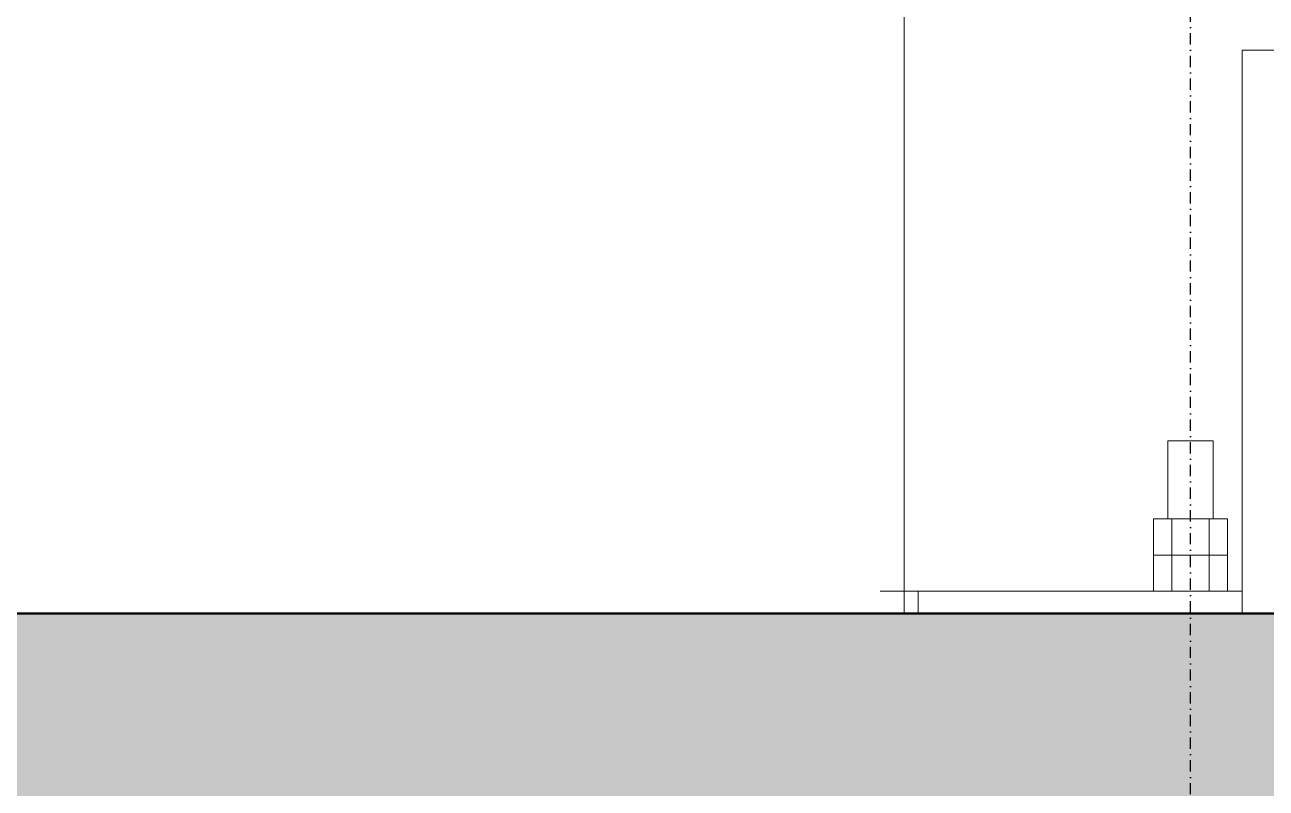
# Model space of a CAD drawing. Header units: millimetres. Extents: x 180139 to 245212, y -4005 to 9345.
# Drawn here: x 187367 to 188028, y -843 to -436 of the extents above; entities that cross this region are included whole.
import ezdxf

# ---------------------------------------------------------------- set-up
doc = ezdxf.new("R2010")
doc.units = ezdxf.units.MM
for name, pattern in [('1_Čerchovaná 6_0mm', [12, 6, -3, 0, -3]), ('IMPORT-DASHDOT', [11.176, 8.128, -1.524, 0, -1.524]), ('IMPORT-DASHED _2_', [9.652, 8.128, -1.524]), ('IMPORT-DĚLICÍ2 _2_', [15.875, 6.35, -3.175, 0, -3.175, 0, -3.175]), ('IMPORT-KANVBRDO', [20, 7, -6.5, 0, -6.5]), ('IMPORT-PHANTOM2', [14.732, 8.128, -1.524, 1.016, -1.524, 1.016, -1.524])]:
    doc.linetypes.add(name, pattern=pattern)
for name, color, linetype, lineweight, true_color in [('---1 - PBS PNP-1', 1, 'Continuous', 35, 0xff0000), ('00_pl_deštová voda oblast', 6, 'Continuous', 25, 0xff00ff), ('00_pL_hranice pozemku', 1, 'Continuous', 35, 0xff0000), ('00_pL_katastr', 150, 'Continuous', 9, 0x007fff), ('00_pL_katastr-1', 150, 'Continuous', 35, 0x007fff), ('00_pL_objekt', 1, 'Continuous', 50, 0xff0000), ('212_HK_situace_03_dwg-1', 40, 'Continuous', 9, 0xffbf00), ('hch kanal', 30, 'Continuous', 9, 0xff7f00), ('hch kanal-3', 6, 'IMPORT-KANVBRDO', 9, 0xff00ff), ('hch oploceni-1', 7, 'IMPORT-DĚLICÍ2 _2_', 9, 0x00a5a5), ('hch teren-1', 7, 'Continuous', 9, 0x00a5a5), ('hch tok-1', 7, 'Continuous', 9, 0x00a5a5), ('hchrozvodi-1', 7, 'IMPORT-DĚLICÍ2 _2_', 9, 0x00a5a5), ('Kóty-1', 3, 'IMPORT-DASHED _2_', 9, 0x00ff00), ('Kóty-2', 2, 'Continuous', 9, 0xffff00), ('man_ plochy-1', 3, 'IMPORT-DASHED _2_', 9, 0x00ff00), ('Obrys', 2, 'Continuous', 9, 0xffff00), ('Obrys-1', 5, 'Continuous', 9, 0x0000ff), ('Obrys-2', 5, 'IMPORT-DASHDOT', 9, 0x0000ff), ('PDF7_0V_popis-vodovod-ostatní', 9, 'Continuous', 9, 0x808080), ('PDF7_GASNET PLYN STŘEDOTLAK', 9, 'Continuous', 9, 0x808080), ('PDF7_GASNET PLYN STŘEDOTLAK OCHRANNĚ PÁSMO', 7, 'Continuous', 9, 0xa5a552), ('PDF7_GP Budovy', 7, 'Continuous', 9, 0x260000), ('PDF7_GP Dopravní zařízení', 1, 'Continuous', 9, 0xff0000), ('PDF7_GP Hraniční linie', 7, 'Continuous', 9, 0x0052a5), ('PDF7_GP Kanalizační objekty-1', 7, 'Continuous', 9, 0x260000), ('PDF7_GP Výšky bodů', 7, 'Continuous', 9, 0x0052a5), ('PDF7_ISS CETIN Nadzemní sítě', 9, 'Continuous', 9, 0x808080), ('PDF7_ISS CETIN Zaměřené a kótované vnitřní STP', 9, 'Continuous', 9, 0x808080), ('PDF7_ISS DEŠŤOVÁ KANALIZACE', 9, 'Continuous', 9, 0x808080), ('PDF7_ISS KRÁLOVÉHRADECKÁ PROVOZNÍ SPLAŠKOVÁ KANALIZACE', 9, 'Continuous', 9, 0x808080), ('PDF7_ISS KRÁLOVÉHRADECKÁ PROVOZNÍ VODOVOD HL ŘAD', 9, 'Continuous', 9, 0x808080), ('PDF7_ISS TECHNICKÉ SLUŽBY HK VO', 9, 'Continuous', 9, 0x808080), ('PDF7_ISS ČEZ DISTRIBUCE NN', 9, 'Continuous', 9, 0x808080), ('PDF7_ISS ČEZ DISTRIBUCE VN PODZEMNÍ', 9, 'Continuous', 9, 0x808080), ('PDF7_Pouchov_726559$0$23700', 7, 'Continuous', 9, 0x52a5a5), ('PDF7_Slezské Předměstí_646971$0$21900', 7, 'Continuous', 9, 0x002600), ('PDF7_Slezské Předměstí_646971$0$23700', 9, 'Continuous', 9, 0x808080), ('S-GRID-1', 9, '1_Čerchovaná 6_0mm', 25, 0x808080), ('zed-1', 5, 'Continuous', 9, 0x0000ff), ('zed-2', 5, 'IMPORT-DASHDOT', 9, 0x0000ff), ('ZTI-DPS-potr_pozarni-1', 20, 'Continuous', 50, 0xff3f00)]:
    doc.layers.add(name, color=color, linetype=linetype, lineweight=lineweight, true_color=true_color)
for name, color, linetype, lineweight in [('0-1', 7, 'IMPORT-PHANTOM2', 9), ('0-2', 7, 'Continuous', 9), ('00_pl_rozhrani ploch', 7, 'Continuous', 18), ('00_pL_stavajici objekty', 7, 'Continuous', 50), ('2966-1_navrh dispozice stroju-HK_02_dwg-1', 7, 'Continuous', 9), ('2966-1_navrh dispozice stroju-HK_dwg-1', 7, 'Continuous', 9), ('A-FLOR-1', 7, 'Continuous', 35), ('A-FLOR-PATT-1', 7, 'Continuous', 9), ('A-WALL', 7, 'Continuous', 9), ('G-ANNO-DIMS', 7, 'Continuous', 9), ('HK_TEREN_SESAZENI_dwg-1', 7, 'Continuous', 9), ('Kóty', 7, 'Continuous', 9), ('man_ plochy', 7, 'Continuous', 9), ('Obrys-4', 7, 'IMPORT-PHANTOM2', 9), ('PDF4_Geometry', 7, 'Continuous', 9), ('PDF7_GP Popis', 7, 'Continuous', 9), ('S-COLS', 7, 'Continuous', 9), ('S-FSTN', 7, 'Continuous', 9)]:
    doc.layers.add(name, color=color, linetype=linetype, lineweight=lineweight)

# ---------------------------------------------------------------- blocks, each defined once
blk = doc.blocks.new('M_S profily_ sloup - 374570-A')
at = {"layer": 'S-COLS'}
for p, q in [((187835.69, -738), (187835.69, 2750)), ((187840.25, -738), (187835.69, -738)), ((187840.25, -738), (187843.37, -738))]:
    blk.add_line(p, q, dxfattribs=at)
blk = doc.blocks.new('Patní deska s ořezem - 388251-A')
at = {"layer": 'S-FSTN'}
for p, q in [((187976.19, -658), (187976.19, -699.6)), ((187988.19, -658), (187976.19, -658)), ((188000.19, -658), (187988.19, -658)), ((188000.19, -699.6), (188000.19, -658)), ((187968.41, -699.6), (187978.3, -699.6)), ((187968.41, -699.6), (187968.41, -718.8)), ((187978.3, -699.6), (187998.08, -699.6)), ((187978.3, -699.6), (187978.3, -718.8)), ((187998.08, -699.6), (188007.96, -699.6)), ((187998.08, -699.6), (187998.08, -718.8)), ((188007.96, -699.6), (188007.96, -718.8)), ((187978.3, -718.8), (187968.41, -718.8)), ((187968.41, -718.8), (187978.3, -718.8)), ((187968.41, -718.8), (187968.41, -738)), ((187998.08, -718.8), (187978.3, -718.8)), ((187978.3, -718.8), (187998.08, -718.8)), ((187978.3, -718.8), (187978.3, -738)), ((188007.96, -718.8), (187998.08, -718.8)), ((187998.08, -718.8), (188007.96, -718.8)), ((187998.08, -718.8), (187998.08, -738)), ((188007.96, -718.8), (188007.96, -738)), ((187835.69, -738), (187822.83, -738)), ((187830.4, -738), (187835.69, -738)), ((187835.69, -738), (187835.69, -750)), ((187843.19, -738), (188015.69, -738)), ((187843.19, -750), (187843.19, -738))]:
    blk.add_line(p, q, dxfattribs=at)
blk = doc.blocks.new('2966-1_navrh dispozice stroju-HK_dwg-867852-A')
at = {"layer": 'Kóty'}
blk.add_line((181940.69, -750), (198730.69, -750), dxfattribs=at)
at = {"layer": 'Kóty-1'}
blk.add_line((188482.83, -750), (181965.69, -750), dxfattribs=at)
at = {"layer": 'Obrys'}
for p, q in [((203519.7, -750), (180140.54, -750)), ((182165.69, -750), (188282.83, -750))]:
    blk.add_line(p, q, dxfattribs=at)
at = {"layer": 'Obrys-1'}
for p in [(199905.69, -750), (199585.69, -750)]:
    blk.add_line(p, (181365.69, -750), dxfattribs=at)
at = {"layer": 'Obrys-2'}
blk.add_line((180365.69, -750), (192305.69, -750), dxfattribs=at)
blk = doc.blocks.new('2966-1_navrh dispozice stroju-HK_02_dwg_SE582-904392-A')
at = {"layer": '0-2'}
for p, q in [((187301.81, -750), (187393.64, -750)), ((187393.64, -750), (187407.42, -750)), ((187407.42, -750), (187478.97, -750))]:
    blk.add_line(p, q, dxfattribs=at)
blk.add_open_spline([(187478.97, -750), (187481.42, -750), (187485.08, -750), (187489.6, -750), (187492.74, -750), (187495.56, -750), (187498.05, -750), (187500.17, -750), (187501.33, -750), (187501.85, -750)], degree=3, knots=[0, 0, 0, 0, 0.1666322, 0.2499529, 0.333278, 0.4166077, 0.4999418, 0.5832796, 0.6666205, 0.6666205, 0.6666205, 0.6666205], dxfattribs=at)
blk = doc.blocks.new('2966-1_navrh dispozice stroju-HK_02_dwg__OPEN-903212-A')
at = {"layer": 'Kóty'}
blk.add_line((181287.81, -750), (182162.81, -750), dxfattribs=at)
at = {"layer": 'Kóty', "flags": 128}
blk.add_lwpolyline([(182162.81, -750), (181287.81, -750), (182162.81, -750)], dxfattribs=at)
blk = doc.blocks.new('2966-1_navrh dispozice stroju-HK_02_dwg__X1382-904569-A')
at = {"layer": '0-2'}
for p, q in [((187360.4, -750), (187368.4, -750)), ((187369.38, -750), (187377.38, -750)), ((187378.36, -750), (187386.36, -750)), ((187387.34, -750), (187395.34, -750)), ((187396.32, -750), (187404.32, -750)), ((187405.3, -750), (187413.3, -750)), ((187414.28, -750), (187422.28, -750)), ((187423.26, -750), (187431.26, -750)), ((187432.24, -750), (187440.24, -750)), ((187441.22, -750), (187449.22, -750)), ((187450.2, -750), (187458.2, -750)), ((187459.18, -750), (187467.18, -750)), ((187468.16, -750), (187476.16, -750)), ((187477.14, -750), (187485.14, -750)), ((187486.12, -750), (187494.12, -750)), ((187495.1, -750), (187498.95, -750))]:
    blk.add_line(p, q, dxfattribs=at)
blk = doc.blocks.new('2966-1_navrh dispozice stroju-HK_02_dwg__X1384-904571-A')
at = {"layer": '0-2'}
for p, q in [((187366.25, -750), (187374.25, -750)), ((187375.23, -750), (187383.23, -750)), ((187384.21, -750), (187392.21, -750)), ((187393.19, -750), (187401.19, -750)), ((187402.17, -750), (187410.17, -750)), ((187411.15, -750), (187419.15, -750)), ((187420.13, -750), (187428.13, -750)), ((187429.11, -750), (187437.11, -750)), ((187438.09, -750), (187446.09, -750)), ((187447.07, -750), (187455.07, -750)), ((187456.05, -750), (187464.05, -750)), ((187465.03, -750), (187473.03, -750)), ((187474.01, -750), (187482.01, -750)), ((187482.99, -750), (187490.99, -750)), ((187491.97, -750), (187498.95, -750))]:
    blk.add_line(p, q, dxfattribs=at)
blk = doc.blocks.new('2966-1_navrh dispozice stroju-HK_02_dwg__X1389-904576-A')
at = {"layer": '0-2'}
for p, q in [((187440.41, -750), (187446.21, -750)), ((187441.35, -750), (187444.28, -750)), ((187446.17, -750), (187450.33, -750)), ((187450.86, -750), (187454.53, -750)), ((187453.79, -750), (187457.82, -750))]:
    blk.add_line(p, q, dxfattribs=at)
blk = doc.blocks.new('2966-1_navrh dispozice stroju-HK_02_dwg__X1391-904578-A')
at = {"layer": '0-2'}
for p, q in [((187439.62, -750), (187450.45, -750)), ((187442.9, -750), (187446.2, -750)), ((187450.41, -750), (187459.26, -750)), ((187453.18, -750), (187456.08, -750))]:
    blk.add_line(p, q, dxfattribs=at)
blk = doc.blocks.new('2966-1_navrh dispozice stroju-HK_02_dwg__X1392-904579-A')
at = {"layer": '0-2'}
for p, q in [((187498.95, -750), (187508.95, -750)), ((187498.95, -750), (187508.95, -750)), ((187498.95, -750), (187508.95, -750)), ((187498.95, -750), (187508.95, -750)), ((187498.95, -750), (187508.95, -750)), ((187498.95, -750), (187508.95, -750)), ((187498.95, -750), (187508.95, -750)), ((187498.95, -750), (187508.95, -750)), ((187498.95, -750), (187508.95, -750)), ((187498.95, -750), (187508.95, -750)), ((187498.95, -750), (187508.95, -750)), ((187498.95, -750), (187508.95, -750)), ((187498.95, -750), (187508.95, -750)), ((187498.95, -750), (187508.95, -750)), ((187498.95, -750), (187508.95, -750)), ((187498.95, -750), (187508.95, -750)), ((187498.95, -750), (187508.95, -750)), ((187498.95, -750), (187508.95, -750)), ((187498.95, -750), (187508.95, -750)), ((187498.95, -750), (187508.95, -750)), ((187498.95, -750), (187508.95, -750)), ((187498.95, -750), (187508.95, -750)), ((187498.95, -750), (187508.95, -750)), ((187498.95, -750), (187508.95, -750)), ((187498.95, -750), (187508.95, -750)), ((187498.95, -750), (187508.95, -750)), ((187498.95, -750), (187508.95, -750)), ((187498.95, -750), (187508.95, -750)), ((187498.95, -750), (187508.95, -750)), ((187498.95, -750), (187508.95, -750)), ((187498.95, -750), (187508.95, -750)), ((187498.95, -750), (187508.95, -750)), ((187498.95, -750), (187508.95, -750)), ((187498.95, -750), (187508.95, -750)), ((187498.95, -750), (187508.95, -750)), ((187498.95, -750), (187508.95, -750)), ((187498.95, -750), (187508.95, -750)), ((187498.95, -750), (187508.95, -750)), ((187498.95, -750), (187508.95, -750)), ((187498.95, -750), (187508.95, -750)), ((187498.95, -750), (187508.95, -750)), ((187498.95, -750), (187508.95, -750)), ((187498.95, -750), (187508.95, -750)), ((187498.95, -750), (187508.95, -750)), ((187498.95, -750), (187508.95, -750)), ((187498.95, -750), (187508.95, -750)), ((187498.95, -750), (187508.95, -750)), ((187498.95, -750), (187508.95, -750)), ((187498.95, -750), (187508.95, -750)), ((187498.95, -750), (187508.95, -750)), ((187498.95, -750), (187508.95, -750)), ((187498.95, -750), (187508.95, -750)), ((187498.95, -750), (187508.95, -750)), ((187498.95, -750), (187508.95, -750)), ((187498.95, -750), (187508.95, -750)), ((187498.95, -750), (187508.95, -750)), ((187498.95, -750), (187508.95, -750)), ((187498.95, -750), (187508.95, -750)), ((187498.95, -750), (187508.95, -750)), ((187498.95, -750), (187508.95, -750)), ((187498.95, -750), (187508.95, -750)), ((187498.95, -750), (187508.95, -750)), ((187498.95, -750), (187508.95, -750)), ((187498.95, -750), (187508.95, -750)), ((187498.95, -750), (187508.95, -750)), ((187498.95, -750), (187508.95, -750)), ((187498.95, -750), (187508.95, -750)), ((187498.95, -750), (187508.95, -750)), ((187498.95, -750), (187508.95, -750)), ((187498.95, -750), (187508.95, -750)), ((187498.95, -750), (187508.95, -750)), ((187498.95, -750), (187508.95, -750)), ((187498.95, -750), (187508.95, -750)), ((187498.95, -750), (187508.95, -750)), ((187498.95, -750), (187508.95, -750)), ((187498.95, -750), (187508.95, -750)), ((187498.95, -750), (187508.95, -750)), ((187498.95, -750), (187508.95, -750)), ((187498.95, -750), (187508.95, -750)), ((187498.95, -750), (187508.95, -750)), ((187498.95, -750), (187508.95, -750)), ((187498.95, -750), (187508.95, -750)), ((187498.95, -750), (187508.95, -750)), ((187498.95, -750), (187508.95, -750)), ((187498.95, -750), (187508.95, -750)), ((187498.95, -750), (187508.95, -750)), ((187498.95, -750), (187508.95, -750)), ((187498.95, -750), (187508.95, -750)), ((187498.95, -750), (187508.95, -750)), ((187498.95, -750), (187508.95, -750)), ((187498.95, -750), (187508.95, -750)), ((187498.95, -750), (187508.95, -750)), ((187498.95, -750), (187508.95, -750)), ((187498.95, -750), (187508.95, -750)), ((187498.95, -750), (187508.95, -750)), ((187498.95, -750), (187508.95, -750)), ((187498.95, -750), (187508.95, -750)), ((187498.95, -750), (187508.95, -750)), ((187498.95, -750), (187508.95, -750)), ((187498.95, -750), (187508.95, -750)), ((187498.95, -750), (187508.95, -750)), ((187498.95, -750), (187508.95, -750)), ((187498.95, -750), (187508.95, -750)), ((187498.95, -750), (187508.95, -750)), ((187498.95, -750), (187508.95, -750)), ((187498.95, -750), (187508.95, -750)), ((187498.95, -750), (187508.95, -750)), ((187498.95, -750), (187508.95, -750)), ((187498.95, -750), (187508.95, -750)), ((187498.95, -750), (187508.95, -750)), ((187498.95, -750), (187508.95, -750)), ((187498.95, -750), (187508.95, -750)), ((187498.95, -750), (187508.95, -750)), ((187498.95, -750), (187508.95, -750)), ((187498.95, -750), (187508.95, -750)), ((187498.95, -750), (187508.95, -750)), ((187498.95, -750), (187508.95, -750)), ((187498.95, -750), (187508.95, -750)), ((187498.95, -750), (187508.95, -750)), ((187498.95, -750), (187508.95, -750)), ((187498.95, -750), (187508.95, -750)), ((187498.95, -750), (187508.95, -750)), ((187498.95, -750), (187508.95, -750)), ((187498.95, -750), (187508.95, -750)), ((187498.95, -750), (187508.95, -750)), ((187498.95, -750), (187508.95, -750)), ((187498.95, -750), (187508.95, -750)), ((187498.95, -750), (187508.95, -750)), ((187498.95, -750), (187508.95, -750)), ((187498.95, -750), (187508.95, -750)), ((187498.95, -750), (187508.95, -750)), ((187498.95, -750), (187508.95, -750)), ((187498.95, -750), (187508.95, -750)), ((187498.95, -750), (187508.95, -750)), ((187498.95, -750), (187505.94, -750)), ((187498.95, -750), (187501.45, -750)), ((187502.11, -750), (187508.95, -750)), ((187506.6, -750), (187508.95, -750))]:
    blk.add_line(p, q, dxfattribs=at)
blk = doc.blocks.new('2966-1_navrh dispozice stroju-HK_02_dwg__X1401-904588-A')
at = {"layer": '0-2'}
for p, q in [((187441.03, -750), (187448.19, -750)), ((187443.46, -750), (187454.74, -750)), ((187450.37, -750), (187456.81, -750))]:
    blk.add_line(p, q, dxfattribs=at)
blk = doc.blocks.new('2966-1_navrh dispozice stroju-HK_02_dwg__X1402-904589-A')
at = {"layer": '0-2'}
for p, q in [((187436.95, -750), (187439.94, -750)), ((187436.95, -750), (187442.41, -750)), ((187440.35, -750), (187444.22, -750)), ((187446.05, -750), (187452.11, -750)), ((187446.81, -750), (187452.23, -750)), ((187453.98, -750), (187457.92, -750)), ((187455.07, -750), (187460.95, -750)), ((187459.36, -750), (187460.95, -750))]:
    blk.add_line(p, q, dxfattribs=at)
blk = doc.blocks.new('2966-1_navrh dispozice stroju-HK_02_dwg__X1436-904623-A')
at = {"layer": '0-2'}
for p, q in [((187616.45, -750), (187619.45, -750)), ((187616.45, -750), (187619.45, -750)), ((187616.45, -750), (187619.45, -750)), ((187616.49, -750), (187619.45, -750)), ((187616.69, -750), (187643.46, -750)), ((187620.35, -750), (187622.47, -750)), ((187624.84, -750), (187626.96, -750)), ((187629.33, -750), (187631.45, -750)), ((187633.82, -750), (187635.94, -750)), ((187638.31, -750), (187640.43, -750)), ((187642.94, -750), (187645.53, -750)), ((187649.66, -750), (187652.66, -750)), ((187651.47, -750), (187654.47, -750)), ((187658.64, -750), (187661.64, -750)), ((187660.45, -750), (187663.45, -750)), ((187667.62, -750), (187670.62, -750)), ((187669.43, -750), (187672.43, -750)), ((187676.61, -750), (187679.57, -750)), ((187678.41, -750), (187707.45, -750)), ((187682.57, -750), (187684.69, -750)), ((187687.06, -750), (187689.18, -750)), ((187691.55, -750), (187693.67, -750)), ((187696.04, -750), (187698.16, -750)), ((187700.53, -750), (187702.65, -750)), ((187704.41, -750), (187707.01, -750)), ((187704.45, -750), (187707.45, -750)), ((187704.45, -750), (187707.45, -750)), ((187704.45, -750), (187707.45, -750))]:
    blk.add_line(p, q, dxfattribs=at)
blk = doc.blocks.new('2966-1_navrh dispozice stroju-HK_02_dwg__X1437-904624-A')
at = {"layer": '0-2'}
for p, q in [((187611.95, -750), (187615.95, -750)), ((187611.95, -750), (187619.95, -750)), ((187611.95, -750), (187615.95, -750)), ((187611.95, -750), (187615.95, -750)), ((187611.95, -750), (187615.95, -750)), ((187611.95, -750), (187615.95, -750)), ((187611.95, -750), (187615.95, -750)), ((187611.95, -750), (187615.95, -750)), ((187611.95, -750), (187615.95, -750)), ((187611.95, -750), (187615.95, -750)), ((187611.95, -750), (187619.93, -750)), ((187611.95, -750), (187615.95, -750)), ((187611.95, -750), (187617.26, -750)), ((187612, -750), (187619.95, -750)), ((187612.03, -750), (187615.95, -750)), ((187612.94, -750), (187616.08, -750)), ((187613.39, -750), (187616.38, -750)), ((187613.89, -750), (187617, -750)), ((187615.95, -750), (187619.95, -750)), ((187615.95, -750), (187619.48, -750)), ((187615.95, -750), (187619.95, -750)), ((187615.95, -750), (187619.15, -750)), ((187616.05, -750), (187620.05, -750)), ((187617.25, -750), (187619.72, -750)), ((187617.75, -750), (187621.75, -750)), ((187620.54, -750), (187628.54, -750)), ((187621.82, -750), (187624.8, -750)), ((187623.53, -750), (187626.73, -750)), ((187627.22, -750), (187631.22, -750)), ((187629.03, -750), (187633.03, -750)), ((187631.71, -750), (187639.67, -750)), ((187633.52, -750), (187637.29, -750)), ((187636.23, -750), (187644.2, -750)), ((187636.46, -750), (187639.64, -750)), ((187638.76, -750), (187642.5, -750)), ((187642.99, -750), (187646.99, -750)), ((187644.69, -750), (187648.69, -750)), ((187647.48, -750), (187651.48, -750)), ((187649.18, -750), (187653.18, -750)), ((187651.97, -750), (187655.97, -750)), ((187653.67, -750), (187657.67, -750)), ((187656.46, -750), (187660.46, -750)), ((187658.16, -750), (187662.16, -750)), ((187660.95, -750), (187664.95, -750)), ((187662.65, -750), (187666.65, -750)), ((187665.44, -750), (187669.44, -750)), ((187667.14, -750), (187671.14, -750)), ((187669.93, -750), (187673.93, -750)), ((187671.63, -750), (187675.63, -750)), ((187674.42, -750), (187678.42, -750)), ((187676.13, -750), (187680.13, -750)), ((187678.91, -750), (187682.91, -750)), ((187680.62, -750), (187684.54, -750)), ((187683.4, -750), (187691.4, -750)), ((187684.06, -750), (187687.16, -750)), ((187684.11, -750), (187686.7, -750)), ((187686.06, -750), (187689.6, -750)), ((187690.09, -750), (187694.09, -750)), ((187691.89, -750), (187695.89, -750)), ((187694.58, -750), (187702.58, -750)), ((187696.38, -750), (187699.89, -750)), ((187698.76, -750), (187701.86, -750)), ((187699.3, -750), (187701.77, -750)), ((187701.43, -750), (187705.36, -750)), ((187703.07, -750), (187707.07, -750)), ((187703.95, -750), (187707.95, -750)), ((187703.95, -750), (187711.95, -750)), ((187703.95, -750), (187707.95, -750)), ((187703.95, -750), (187711.95, -750)), ((187704.15, -750), (187706.75, -750)), ((187704.18, -750), (187707.95, -750)), ((187704.44, -750), (187707.95, -750)), ((187705.85, -750), (187711.95, -750)), ((187706.32, -750), (187709.5, -750)), ((187706.96, -750), (187710.06, -750)), ((187707.43, -750), (187710.56, -750)), ((187707.95, -750), (187711.88, -750)), ((187707.95, -750), (187711.95, -750)), ((187707.95, -750), (187711.95, -750)), ((187707.95, -750), (187711.95, -750)), ((187707.95, -750), (187711.95, -750)), ((187707.95, -750), (187711.95, -750)), ((187707.95, -750), (187711.95, -750)), ((187707.95, -750), (187711.95, -750)), ((187707.95, -750), (187711.95, -750)), ((187707.95, -750), (187711.95, -750)), ((187707.95, -750), (187711.69, -750)), ((187707.95, -750), (187711.95, -750))]:
    blk.add_line(p, q, dxfattribs=at)
blk = doc.blocks.new('2966-1_navrh dispozice stroju-HK_02_dwg__DIM_2_-904812-A')
at = {"layer": 'Kóty-2'}
blk.add_line((187653.43, -750), (187761.98, -750), dxfattribs=at)
at = {"layer": 'Kóty-2', "flags": 128}
blk.add_lwpolyline([(187992.15, -750), (187653.43, -750), (187718.98, -750)], dxfattribs=at)
blk = doc.blocks.new('2966-1_navrh dispozice stroju-HK_02_dwg-876232-A')
at = {"layer": '0-1'}
blk.add_line((187508.95, -750), (183746.95, -750), dxfattribs=at)
at = {"layer": '0-2'}
for p, q in [((185918.8, -750), (187498.95, -750)), ((187498.95, -750), (185918.8, -750)), ((187461.94, -750), (187435.96, -750)), ((187448.95, -750), (187435.96, -750)), ((187448.95, -750), (187436.95, -750)), ((187458.95, -750), (187438.95, -750)), ((187456.95, -750), (187440.95, -750)), ((187456.95, -750), (187440.95, -750)), ((187455.87, -750), (187442.03, -750)), ((187455.72, -750), (187442.18, -750)), ((187454.95, -750), (187442.95, -750)), ((187454.95, -750), (187442.95, -750)), ((187454, -750), (187443.9, -750)), ((187454, -750), (187443.9, -750)), ((187461.94, -750), (187448.95, -750)), ((187460.95, -750), (187448.95, -750)), ((187615.95, -750), (187611.95, -750)), ((187615.15, -750), (187611.95, -750)), ((187615.15, -750), (187611.95, -750)), ((187615.15, -750), (187611.95, -750)), ((187615.15, -750), (187611.95, -750)), ((187615.95, -750), (187611.95, -750)), ((187615.95, -750), (187615.15, -750)), ((187615.95, -750), (187615.15, -750)), ((187615.95, -750), (187615.15, -750)), ((187615.95, -750), (187615.15, -750)), ((187616.95, -750), (187615.95, -750)), ((187616.75, -750), (187615.95, -750)), ((187616.75, -750), (187615.95, -750)), ((187616.75, -750), (187615.95, -750)), ((187616.75, -750), (187615.95, -750)), ((187616.95, -750), (187615.95, -750)), ((187615.95, -750), (187621.75, -750)), ((187621.75, -750), (187615.95, -750)), ((187617.62, -750), (187616.45, -750)), ((187617.62, -750), (187616.45, -750)), ((187619.95, -750), (187616.75, -750)), ((187619.95, -750), (187616.75, -750)), ((187619.95, -750), (187616.75, -750)), ((187619.95, -750), (187616.75, -750)), ((187621, -750), (187616.95, -750)), ((187616.95, -750), (187621, -750)), ((187617.62, -750), (187641.93, -750)), ((187641.93, -750), (187617.62, -750)), ((187620.62, -750), (187619.45, -750)), ((187620.62, -750), (187619.45, -750)), ((187620.62, -750), (187643.18, -750)), ((187643.18, -750), (187620.62, -750)), ((187621.98, -750), (187621, -750)), ((187621.98, -750), (187621, -750)), ((187625.67, -750), (187621.75, -750)), ((187625.67, -750), (187621.75, -750)), ((187625.9, -750), (187621.98, -750)), ((187625.9, -750), (187621.98, -750)), ((187636.45, -750), (187625.45, -750)), ((187636.45, -750), (187625.45, -750)), ((187636.45, -750), (187625.45, -750)), ((187636.45, -750), (187625.45, -750)), ((187626.65, -750), (187625.67, -750)), ((187626.65, -750), (187625.67, -750)), ((187636, -750), (187625.9, -750)), ((187625.9, -750), (187636, -750)), ((187635.25, -750), (187626.65, -750)), ((187626.65, -750), (187635.25, -750)), ((187636.23, -750), (187635.25, -750)), ((187636.23, -750), (187635.25, -750)), ((187639.92, -750), (187636, -750)), ((187639.92, -750), (187636, -750)), ((187640.15, -750), (187636.23, -750)), ((187640.15, -750), (187636.23, -750)), ((187640.9, -750), (187639.92, -750)), ((187640.9, -750), (187639.92, -750)), ((187683.75, -750), (187640.15, -750)), ((187640.15, -750), (187683.75, -750)), ((187683, -750), (187640.9, -750)), ((187640.9, -750), (187683, -750)), ((187644.76, -750), (187641.93, -750)), ((187644.76, -750), (187641.93, -750)), ((187646, -750), (187643.18, -750)), ((187646, -750), (187643.18, -750)), ((187644.76, -750), (187679.14, -750)), ((187679.14, -750), (187644.76, -750)), ((187646, -750), (187677.9, -750)), ((187677.9, -750), (187646, -750)), ((187668.95, -750), (187654.95, -750)), ((187668.95, -750), (187654.95, -750)), ((187668.95, -750), (187654.95, -750)), ((187680.73, -750), (187677.9, -750)), ((187680.73, -750), (187677.9, -750)), ((187681.97, -750), (187679.14, -750)), ((187681.97, -750), (187679.14, -750)), ((187680.73, -750), (187703.28, -750)), ((187703.28, -750), (187680.73, -750)), ((187706.28, -750), (187681.97, -750)), ((187681.97, -750), (187706.28, -750)), ((187683.98, -750), (187683, -750)), ((187683.98, -750), (187683, -750)), ((187687.67, -750), (187683.75, -750)), ((187687.67, -750), (187683.75, -750)), ((187687.9, -750), (187683.98, -750)), ((187687.9, -750), (187683.98, -750)), ((187698.45, -750), (187687.45, -750)), ((187698.45, -750), (187687.45, -750)), ((187698.45, -750), (187687.45, -750)), ((187698.45, -750), (187687.45, -750)), ((187688.65, -750), (187687.67, -750)), ((187688.65, -750), (187687.67, -750)), ((187698, -750), (187687.9, -750)), ((187687.9, -750), (187698, -750)), ((187697.25, -750), (187688.65, -750)), ((187688.65, -750), (187697.25, -750)), ((187698.23, -750), (187697.25, -750)), ((187698.23, -750), (187697.25, -750)), ((187701.92, -750), (187698, -750)), ((187701.92, -750), (187698, -750)), ((187702.15, -750), (187698.23, -750)), ((187702.15, -750), (187698.23, -750)), ((187702.9, -750), (187701.92, -750)), ((187702.9, -750), (187701.92, -750)), ((187707.95, -750), (187702.15, -750)), ((187702.15, -750), (187707.95, -750)), ((187706.95, -750), (187702.9, -750)), ((187702.9, -750), (187706.95, -750)), ((187704.45, -750), (187703.28, -750)), ((187704.45, -750), (187703.28, -750)), ((187707.15, -750), (187703.95, -750)), ((187707.15, -750), (187703.95, -750)), ((187707.15, -750), (187703.95, -750)), ((187707.15, -750), (187703.95, -750)), ((187707.45, -750), (187706.28, -750)), ((187707.45, -750), (187706.28, -750)), ((187707.95, -750), (187706.95, -750)), ((187707.95, -750), (187706.95, -750)), ((187707.95, -750), (187707.15, -750)), ((187707.95, -750), (187707.15, -750)), ((187707.95, -750), (187707.15, -750)), ((187707.95, -750), (187707.15, -750)), ((187711.95, -750), (187707.95, -750)), ((187708.75, -750), (187707.95, -750)), ((187708.75, -750), (187707.95, -750)), ((187708.75, -750), (187707.95, -750)), ((187708.75, -750), (187707.95, -750)), ((187711.95, -750), (187707.95, -750)), ((187711.95, -750), (187708.75, -750)), ((187711.95, -750), (187708.75, -750)), ((187711.95, -750), (187708.75, -750)), ((187711.95, -750), (187708.75, -750))]:
    blk.add_line(p, q, dxfattribs=at)
at = {"layer": '0-2', "flags": 128}
for points in [[(187498.95, -750), (185918.8, -750), (185905.11, -750), (185768.8, -750), (185905.11, -750)], [(185905.11, -750), (185918.8, -750), (187498.95, -750)], [(187398.95, -750), (187498.95, -750), (187508.95, -750)], [(187508.95, -750), (187498.95, -750), (187398.95, -750)], [(187436.95, -750), (187448.95, -750), (187460.95, -750)], [(187611.95, -750), (187616.95, -750), (187706.95, -750), (187711.95, -750)], [(187711.95, -750), (187706.95, -750), (187616.95, -750), (187611.95, -750)]]:
    blk.add_lwpolyline(points, dxfattribs=at)
blk.add_lwpolyline([(187443.76, -750), (187454.15, -750), (187459.34, -750), (187454.15, -750), (187443.76, -750), (187438.56, -750)], close=True, dxfattribs=at)
blk.add_lwpolyline([(187443.76, -750), (187454.15, -750), (187459.34, -750), (187454.15, -750), (187443.76, -750), (187438.56, -750)], close=True, dxfattribs=at)
at = {"layer": 'Kóty'}
for p, q in [((182162.81, -750), (198952.81, -750)), ((182162.81, -750), (198952.81, -750)), ((187662.81, -750), (189912.81, -750))]:
    blk.add_line(p, q, dxfattribs=at)
at = {"layer": 'Kóty-1'}
for p, q in [((188704.95, -750), (182187.81, -750)), ((182187.81, -750), (188704.95, -750))]:
    blk.add_line(p, q, dxfattribs=at)
at = {"layer": 'man_ plochy'}
blk.add_line((182387.81, -750), (188504.95, -750), dxfattribs=at)
at = {"layer": 'man_ plochy-1'}
blk.add_line((188704.95, -750), (182187.81, -750), dxfattribs=at)
at = {"layer": 'Obrys'}
for p, q in [((180140.54, -750), (203741.82, -750)), ((203741.82, -750), (180140.54, -750)), ((182387.81, -750), (188504.95, -750)), ((188504.95, -750), (186236.31, -750)), ((188504.95, -750), (187182.81, -750))]:
    blk.add_line(p, q, dxfattribs=at)
at = {"layer": 'Obrys-1'}
for p, q in [((181587.81, -750), (200127.81, -750)), ((200127.81, -750), (181587.81, -750)), ((199807.81, -750), (181587.81, -750))]:
    blk.add_line(p, q, dxfattribs=at)
at = {"layer": 'Obrys-1', "flags": 128}
blk.add_lwpolyline([(199802.81, -750), (181587.81, -750), (180987.81, -750)], dxfattribs=at)
at = {"layer": 'Obrys-2'}
blk.add_line((180587.81, -750), (192527.81, -750), dxfattribs=at)
at = {"layer": 'Obrys-4'}
blk.add_line((187661.95, -750), (185286.95, -750), dxfattribs=at)
at = {"layer": 'zed-1'}
blk.add_line((181587.81, -750), (200127.81, -750), dxfattribs=at)
at = {"layer": 'zed-1', "flags": 128}
blk.add_lwpolyline([(180987.81, -750), (181587.81, -750), (199807.81, -750)], dxfattribs=at)
at = {"layer": 'zed-2'}
blk.add_line((180587.81, -750), (192527.81, -750), dxfattribs=at)
for name, p in [('2966-1_navrh dispozice stroju-HK_02_dwg__X1382-904569-A', (0, 0)), ('2966-1_navrh dispozice stroju-HK_02_dwg__X1384-904571-A', (0, 0)), ('2966-1_navrh dispozice stroju-HK_02_dwg__OPEN-903212-A', (5500, 0)), ('2966-1_navrh dispozice stroju-HK_02_dwg_SE582-904392-A', (0, 0)), ('2966-1_navrh dispozice stroju-HK_02_dwg__X1402-904589-A', (0, 0)), ('2966-1_navrh dispozice stroju-HK_02_dwg__X1391-904578-A', (0, 0)), ('2966-1_navrh dispozice stroju-HK_02_dwg__X1389-904576-A', (0, 0)), ('2966-1_navrh dispozice stroju-HK_02_dwg__X1401-904588-A', (0, 0)), ('2966-1_navrh dispozice stroju-HK_02_dwg__X1392-904579-A', (0, 0)), ('2966-1_navrh dispozice stroju-HK_02_dwg__X1437-904624-A', (0, 0)), ('2966-1_navrh dispozice stroju-HK_02_dwg__X1436-904623-A', (0, 0)), ('2966-1_navrh dispozice stroju-HK_02_dwg__DIM_2_-904812-A', (0, 0))]:
    blk.add_blockref(name, p)
blk = doc.blocks.new('212_HK_situace_03_dwg-886969-A')
at = {"layer": '---1 - PBS PNP-1'}
blk.add_line((184097.97, -750), (197102.08, -750), dxfattribs=at)
at = {"layer": '00_pl_deštová voda oblast'}
for p, q in [((200043.36, -750), (180549.15, -750)), ((180557.25, -750), (200147.25, -750)), ((184243.14, -750), (195636.62, -750))]:
    blk.add_line(p, q, dxfattribs=at)
at = {"layer": '00_pl_deštová voda oblast', "flags": 128}
blk.add_lwpolyline([(200045.47, -750), (200045.07, -750), (180445.17, -750)], dxfattribs=at)
at = {"layer": '00_pL_hranice pozemku', "flags": 128}
blk.add_lwpolyline([(180140.54, -750), (190825.28, -750), (190825.16, -750), (200517.25, -750), (200432.56, -750), (204645.41, -750)], dxfattribs=at)
at = {"layer": '00_pL_katastr'}
blk.add_line((180140.54, -750), (187547.71, -750), dxfattribs=at)
at = {"layer": '00_pL_katastr', "flags": 128}
blk.add_lwpolyline([(184793.07, -750), (200400.15, -750), (198207.53, -750), (182600.45, -750)], close=True, dxfattribs=at)
at = {"layer": '00_pL_katastr'}
for points in [[(186933.8, -750), (187149.61, -750), (187354.56, -750), (187548.7, -750)], [(187709.87, -750), (187568.53, -750), (187387.54, -750), (187166.9, -750)], [(188221.85, -750), (187797.06, -750), (187447.61, -750), (187173.53, -750)], [(187315.72, -750), (187687.12, -750), (187987.08, -750), (188215.51, -750)], [(187456.82, -750), (187425.26, -750), (187499.35, -750), (187679.23, -750)], [(187849.87, -750), (187619.45, -750), (187488.43, -750), (187456.82, -750)], [(187548.7, -750), (187737.44, -750), (187845.37, -750), (187872.55, -750)], [(187872.55, -750), (187899.63, -750), (187845.46, -750), (187709.87, -750)], [(188621.08, -750), (188342.84, -750), (188085.76, -750), (187849.87, -750)]]:
    blk.add_open_spline(points, degree=3, dxfattribs=at)
at = {"layer": '00_pL_katastr-1'}
for p, q in [((180140.54, -750), (204645.41, -750)), ((180140.54, -750), (204645.41, -750)), ((180140.54, -750), (204645.41, -750)), ((204645.41, -750), (180140.54, -750)), ((180140.54, -750), (194306.06, -750)), ((180140.54, -750), (191144.28, -750)), ((204645.41, -750), (180140.54, -750))]:
    blk.add_line(p, q, dxfattribs=at)
at = {"layer": '00_pL_katastr-1', "flags": 128}
for points in [[(180140.54, -750), (180386.98, -750), (190827.91, -750), (199063.24, -750), (204645.41, -750)], [(180140.54, -750), (189670.01, -750), (187547.71, -750), (203518.5, -750), (196394.91, -750), (180140.54, -750)], [(204645.41, -750), (186983.57, -750), (187223.24, -750), (180140.54, -750)], [(180140.54, -750), (185852.75, -750), (188324, -750), (200935.35, -750), (204645.41, -750)], [(180140.54, -750), (194666.62, -750), (198047.58, -750), (202800.39, -750), (196394.91, -750), (196349.26, -750), (193555.84, -750), (180140.54, -750)], [(180140.54, -750), (185608.36, -750), (190751.45, -750), (190749.67, -750), (194726.15, -750), (196002.93, -750), (200511.65, -750), (200463.77, -750), (200417.59, -750), (204645.41, -750)], [(204645.41, -750), (197234.46, -750), (197119.47, -750), (186897.17, -750), (187707.12, -750)], [(187707.12, -750), (197948.35, -750), (197893.94, -750), (204645.41, -750)]]:
    blk.add_lwpolyline(points, dxfattribs=at)
blk.add_lwpolyline([(195945.76, -750), (182563.55, -750), (182545.91, -750), (195925.9, -750)], close=True, dxfattribs=at)
at = {"layer": '00_pL_objekt', "flags": 128}
blk.add_lwpolyline([(200150.61, -750), (200158.42, -750), (180848.49, -750)], dxfattribs=at)
at = {"layer": '00_pl_rozhrani ploch', "flags": 128}
blk.add_lwpolyline([(183368.19, -750), (183369.16, -750), (187769.16, -750), (187768.19, -750)], dxfattribs=at)
at = {"layer": '00_pL_stavajici objekty'}
blk.add_line((180140.54, -750), (204645.41, -750), dxfattribs=at)
at = {"layer": '00_pL_stavajici objekty', "flags": 128}
blk.add_lwpolyline([(204645.41, -750), (186930.3, -750), (187169.97, -750), (180140.54, -750)], dxfattribs=at)
blk.add_lwpolyline([(195917.99, -750), (182558.41, -750), (182569.99, -750), (195929.58, -750)], close=True, dxfattribs=at)
at = {"layer": 'PDF4_Geometry'}
for p, q in [((204645.41, -750), (180140.54, -750)), ((180140.54, -750), (204645.41, -750)), ((180140.54, -750), (204645.41, -750)), ((180140.54, -750), (194252.79, -750)), ((180140.54, -750), (191091.01, -750)), ((204645.41, -750), (180140.54, -750))]:
    blk.add_line(p, q, dxfattribs=at)
at = {"layer": 'PDF4_Geometry', "flags": 128}
for points in [[(180140.54, -750), (187494.45, -750), (203465.23, -750), (196341.65, -750), (180140.54, -750)], [(180140.54, -750), (189616.74, -750), (187494.45, -750)], [(180140.54, -750), (193502.58, -750), (196295.99, -750), (196341.65, -750), (202747.12, -750), (197994.31, -750), (194613.35, -750), (180140.54, -750)], [(197840.67, -750), (197895.08, -750), (187653.85, -750), (186843.9, -750), (197066.2, -750), (197181.19, -750)]]:
    blk.add_lwpolyline(points, dxfattribs=at)
blk.add_lwpolyline([(184739.8, -750), (200346.88, -750), (198154.26, -750), (182547.18, -750)], close=True, dxfattribs=at)
at = {"layer": 'PDF4_Geometry'}
for points in [[(186880.53, -750), (187096.34, -750), (187301.29, -750), (187495.43, -750)], [(187656.6, -750), (187515.26, -750), (187334.27, -750), (187113.63, -750)], [(188168.58, -750), (187743.8, -750), (187394.34, -750), (187120.26, -750)], [(187262.45, -750), (187633.85, -750), (187933.81, -750), (188162.24, -750)], [(187403.55, -750), (187371.99, -750), (187446.08, -750), (187625.96, -750)], [(187796.61, -750), (187566.18, -750), (187435.16, -750), (187403.55, -750)], [(187495.43, -750), (187684.17, -750), (187792.1, -750), (187819.28, -750)], [(187819.28, -750), (187846.37, -750), (187792.19, -750), (187656.6, -750)], [(188567.82, -750), (188289.57, -750), (188032.5, -750), (187796.61, -750)]]:
    blk.add_open_spline(points, degree=3, dxfattribs=at)
at = {"layer": 'PDF7_0V_popis-vodovod-ostatní', "flags": 128}
blk.add_lwpolyline([(191220.82, -750), (191221.4, -750), (180140.54, -750)], dxfattribs=at)
at = {"layer": 'PDF7_GASNET PLYN STŘEDOTLAK', "flags": 128}
for points in [[(187372.39, -750), (188236.45, -750)], [(188433.7, -750), (187569.65, -750)]]:
    blk.add_lwpolyline(points, close=True, dxfattribs=at)
at = {"layer": 'PDF7_GASNET PLYN STŘEDOTLAK OCHRANNĚ PÁSMO', "flags": 128}
for points in [[(187239.78, -750), (187439.18, -750)], [(187504.98, -750), (187305.58, -750)], [(187370.57, -750), (187569.97, -750)], [(187635.79, -750), (187436.4, -750)], [(187770.84, -750), (187571.45, -750)], [(187572.11, -750), (187771.51, -750)], [(187636.43, -750), (187835.83, -750)], [(187968.12, -750), (187702.26, -750)], [(187837.97, -750), (188037.37, -750)], [(188103.17, -750), (187903.77, -750)], [(187968.76, -750), (188168.16, -750)]]:
    blk.add_lwpolyline(points, close=True, dxfattribs=at)
at = {"layer": 'PDF7_GP Budovy', "flags": 128}
blk.add_lwpolyline([(182569.99, -750), (182558.41, -750), (195917.99, -750), (195929.58, -750)], close=True, dxfattribs=at)
at = {"layer": 'PDF7_GP Dopravní zařízení'}
blk.add_line((186767.73, -750), (189359.89, -750), dxfattribs=at)
at = {"layer": 'PDF7_GP Hraniční linie', "flags": 128}
for points in [[(204645.41, -750), (189170.88, -750), (180140.54, -750)], [(180140.54, -750), (189500.88, -750), (204645.41, -750)], [(180140.54, -750), (185267.05, -750), (191581.47, -750), (200953.08, -750), (204645.41, -750)], [(201161.88, -750), (192056.09, -750), (185007.78, -750), (187996.36, -750), (191783.55, -750), (195571.34, -750), (199891.34, -750), (204645.41, -750)], [(185377.25, -750), (189896.99, -750), (194881.66, -750), (204645.41, -750)], [(188020.17, -750), (188020.49, -750), (190479.72, -750), (190479.4, -750)]]:
    blk.add_lwpolyline(points, dxfattribs=at)
at = {"layer": 'PDF7_GP Kanalizační objekty-1'}
blk.add_line((187464.56, -750), (187431.99, -750), dxfattribs=at)
at = {"layer": 'PDF7_GP Popis'}
for p, q in [((187558.66, -750), (187292.69, -750)), ((187824.35, -750), (187890.8, -750))]:
    blk.add_line(p, q, dxfattribs=at)
at = {"layer": 'PDF7_GP Popis', "flags": 128}
for points in [[(187425.67, -750), (187425.64, -750), (187492.11, -750), (187558.58, -750), (187625.04, -750), (187625.06, -750), (187625.08, -750), (187625.1, -750), (187558.64, -750)], [(187691.51, -750), (187824.39, -750), (187757.91, -750), (187691.44, -750), (187691.46, -750), (187625, -750), (187625.02, -750), (187691.51, -750), (187757.99, -750), (187824.46, -750), (187890.9, -750), (187890.88, -750)], [(187771.12, -750), (187704.66, -750), (187704.68, -750), (187704.7, -750), (187704.72, -750), (187771.21, -750), (187837.67, -750), (187904.12, -750), (187904.1, -750)], [(187757.84, -750), (187957.33, -750), (188023.79, -750), (188090.26, -750)], [(187904.12, -750), (187771.12, -750), (187837.59, -750)], [(188036.94, -750), (187970.48, -750), (187904.01, -750), (187904.03, -750), (187904.05, -750), (187970.52, -750), (188036.96, -750), (188103.45, -750), (188103.47, -750), (188037.01, -750), (188037.03, -750), (187970.54, -750)], [(188081.78, -750), (188015.31, -750), (188015.33, -750), (187948.87, -750), (187948.89, -750), (188015.37, -750), (188081.86, -750), (188148.33, -750), (188214.79, -750), (188214.77, -750), (188214.75, -750)]]:
    blk.add_lwpolyline(points, dxfattribs=at)
at = {"layer": 'PDF7_GP Výšky bodů', "flags": 128}
blk.add_lwpolyline([(187259.17, -750), (187192.73, -750), (187259.22, -750), (187325.68, -750), (187392.15, -750), (187458.61, -750), (187525.08, -750), (187525.1, -750), (187525.12, -750), (187458.68, -750), (187392.21, -750), (187325.72, -750), (187325.7, -750), (187325.68, -750), (187392.13, -750), (187392.1, -750), (187325.64, -750), (187325.62, -750)], close=True, dxfattribs=at)
for points in [[(187331.76, -750), (187464.67, -750), (187531.18, -750), (187597.65, -750), (187664.13, -750), (187664.16, -750), (187664.18, -750), (187664.2, -750), (187597.73, -750), (187531.27, -750), (187531.25, -750)], [(187410.2, -750), (187543.09, -750), (187609.62, -750), (187676.09, -750), (187742.55, -750), (187742.57, -750), (187809.04, -750), (187809.06, -750), (187742.62, -750), (187676.15, -750), (187609.68, -750)], [(187422.37, -750), (187555.28, -750), (187555.32, -750), (187621.79, -750), (187688.25, -750), (187688.27, -750), (187754.74, -750), (187754.76, -750), (187754.78, -750), (187688.34, -750), (187621.87, -750), (187621.85, -750)], [(187623.63, -750), (187557.14, -750), (187490.7, -750), (187490.72, -750), (187557.2, -750), (187623.71, -750), (187690.18, -750), (187690.2, -750), (187756.64, -750), (187823.11, -750), (187823.09, -750), (187756.6, -750), (187690.11, -750), (187623.65, -750), (187557.2, -750), (187557.23, -750), (187623.71, -750)], [(187929.98, -750), (187664.03, -750), (187730.58, -750), (187863.47, -750)], [(187822.94, -750), (187690.03, -750), (187756.56, -750), (187756.54, -750), (187823, -750), (187822.98, -750), (187889.45, -750), (187955.91, -750), (187955.93, -750), (188022.4, -750), (188022.42, -750), (188022.44, -750), (187956, -750), (187889.53, -750)], [(188008.41, -750), (187742.44, -750), (187809.02, -750), (188008.37, -750)], [(188020.58, -750), (187754.61, -750), (187821.18, -750), (187954.07, -750)], [(187875.74, -750), (188008.63, -750), (188008.69, -750), (188075.16, -750), (188075.14, -750), (188141.62, -750), (188208.11, -750), (188208.13, -750), (188208.15, -750), (188141.69, -750), (188075.22, -750)], [(187953.81, -750), (188086.7, -750), (188153.23, -750), (188219.7, -750), (188286.16, -750), (188286.18, -750), (188352.65, -750), (188352.67, -750), (188286.23, -750), (188219.76, -750), (188153.3, -750)]]:
    blk.add_lwpolyline(points, dxfattribs=at)
at = {"layer": 'PDF7_ISS CETIN Nadzemní sítě'}
for p, q in [((187703.7, -750), (187465.82, -750)), ((187465.82, -750), (187703.7, -750)), ((187941.57, -750), (187703.7, -750)), ((187703.7, -750), (187941.57, -750))]:
    blk.add_line(p, q, dxfattribs=at)
at = {"layer": 'PDF7_ISS CETIN Nadzemní sítě', "flags": 128}
for points in [[(187963.52, -750), (187498.15, -750)], [(187631.02, -750), (188096.36, -750)]]:
    blk.add_lwpolyline(points, close=True, dxfattribs=at)
at = {"layer": 'PDF7_ISS CETIN Zaměřené a kótované vnitřní STP', "flags": 128}
for points in [[(187369.54, -750), (187901.27, -750)], [(188100.54, -750), (187502.35, -750), (188100.54, -750), (187502.35, -750)]]:
    blk.add_lwpolyline(points, close=True, dxfattribs=at)
at = {"layer": 'PDF7_ISS DEŠŤOVÁ KANALIZACE'}
blk.add_line((187538.79, -750), (186873.83, -750), dxfattribs=at)
at = {"layer": 'PDF7_ISS DEŠŤOVÁ KANALIZACE', "flags": 128}
blk.add_lwpolyline([(187804.78, -750), (188137.25, -750), (188336.76, -750)], dxfattribs=at)
at = {"layer": 'PDF7_ISS KRÁLOVÉHRADECKÁ PROVOZNÍ SPLAŠKOVÁ KANALIZACE'}
for p, q in [((187532.21, -750), (187432.15, -750)), ((187432.15, -750), (187532.21, -750)), ((188063.94, -750), (187963.88, -750)), ((187963.88, -750), (188063.94, -750))]:
    blk.add_line(p, q, dxfattribs=at)
at = {"layer": 'PDF7_ISS KRÁLOVÉHRADECKÁ PROVOZNÍ SPLAŠKOVÁ KANALIZACE', "flags": 128}
blk.add_lwpolyline([(187244.19, -750), (187642.99, -750), (187975.32, -750), (187642.99, -750)], close=True, dxfattribs=at)
at = {"layer": 'PDF7_ISS KRÁLOVÉHRADECKÁ PROVOZNÍ VODOVOD HL ŘAD', "flags": 128}
for points in [[(187769, -750), (188034.91, -750), (187636.11, -750), (187170.83, -750), (187636.11, -750), (188034.91, -750)], [(187769.07, -750), (188034.91, -750)]]:
    blk.add_lwpolyline(points, close=True, dxfattribs=at)
at = {"layer": 'PDF7_ISS TECHNICKÉ SLUŽBY HK VO', "flags": 128}
blk.add_lwpolyline([(188370.77, -750), (186576.2, -750)], close=True, dxfattribs=at)
at = {"layer": 'PDF7_ISS ČEZ DISTRIBUCE NN', "flags": 128}
for points in [[(187770.16, -750), (187903.07, -750), (187570.74, -750), (187304.83, -750), (187304.88, -750), (187171.95, -750), (187304.88, -750), (187304.83, -750), (187570.74, -750), (187903.07, -750), (187770.16, -750), (187903.07, -750), (187570.74, -750), (187304.83, -750), (187304.88, -750), (187171.95, -750), (187304.88, -750), (187304.83, -750), (187570.74, -750), (187903.07, -750)], [(187770.09, -750), (187903.07, -750), (187770.09, -750), (187903.07, -750)]]:
    blk.add_lwpolyline(points, close=True, dxfattribs=at)
at = {"layer": 'PDF7_ISS ČEZ DISTRIBUCE VN PODZEMNÍ', "flags": 128}
for points in [[(187378.33, -750), (187444.77, -750), (187112.44, -750), (186846.54, -750), (186846.58, -750), (186713.65, -750), (186846.58, -750), (186846.54, -750), (187112.44, -750), (187444.77, -750)], [(187776.99, -750), (187909.9, -750), (187577.57, -750), (187311.67, -750), (187311.71, -750), (187178.78, -750), (187311.71, -750), (187311.67, -750), (187577.57, -750), (187909.9, -750)], [(187245.35, -750), (187378.3, -750)], [(187245.39, -750), (187378.3, -750), (187444.77, -750), (187378.28, -750), (187444.77, -750), (187378.3, -750)], [(187643.99, -750), (187776.97, -750)], [(187644.06, -750), (187776.97, -750), (187909.9, -750), (187776.93, -750), (187909.9, -750), (187776.97, -750)], [(188707.62, -750), (187910.03, -750)]]:
    blk.add_lwpolyline(points, close=True, dxfattribs=at)
at = {"layer": 'PDF7_Pouchov_726559$0$23700', "flags": 128}
for points in [[(180140.54, -750), (181861.21, -750), (197746.45, -750), (204645.41, -750)], [(204645.41, -750), (197746.25, -750), (181861.02, -750), (180140.54, -750)]]:
    blk.add_lwpolyline(points, dxfattribs=at)
at = {"layer": 'PDF7_Slezské Předměstí_646971$0$21900'}
for p, q in [((180140.54, -750), (204645.41, -750)), ((204645.41, -750), (180140.54, -750)), ((204645.41, -750), (180140.54, -750))]:
    blk.add_line(p, q, dxfattribs=at)
at = {"layer": 'PDF7_Slezské Předměstí_646971$0$21900', "flags": 128}
for points in [[(204645.41, -750), (201004.42, -750), (188442.44, -750), (185916.75, -750), (180140.54, -750)], [(196069.56, -750), (194808.25, -750), (190825.16, -750), (190825.28, -750), (185707.45, -750), (180140.54, -750)], [(180140.54, -750), (180460.44, -750), (190895.52, -750)], [(180140.54, -750), (187315.31, -750), (187116.53, -750), (204645.41, -750)]]:
    blk.add_lwpolyline(points, dxfattribs=at)
at = {"layer": 'PDF7_Slezské Předměstí_646971$0$23700', "flags": 128}
for points in [[(180140.54, -750), (184312.21, -750), (190825.82, -750), (190825.67, -750), (184245.6, -750), (180140.54, -750)], [(180140.54, -750), (181920.44, -750), (190826.85, -750), (190826.1, -750), (181720.29, -750), (180140.54, -750)]]:
    blk.add_lwpolyline(points, dxfattribs=at)
at = {"layer": 'ZTI-DPS-potr_pozarni-1'}
blk.add_line((199175.39, -750), (182856.89, -750), dxfattribs=at)
blk = doc.blocks.new('HK_TEREN_SESAZENI_dwg_fgvzhj-918100-A')
at = {"layer": 'hch kanal'}
blk.add_line((188913.78, -750), (187897.21, -750), dxfattribs=at)
at = {"layer": 'hch kanal-3'}
for p in [(188864.26, -750), (195151.57, -750)]:
    blk.add_line(p, (180140.54, -750), dxfattribs=at)
at = {"layer": 'hch oploceni-1'}
blk.add_line((194295.21, -750), (180140.54, -750), dxfattribs=at)
at = {"layer": 'hch teren-1', "flags": 128}
for points in [[(180140.54, -750), (183427.22, -750), (183380.79, -750), (188478.66, -750)], [(190938.5, -750), (190987.78, -750), (186511.56, -750), (185938.67, -750), (190607.45, -750)]]:
    blk.add_lwpolyline(points, dxfattribs=at)
at = {"layer": 'hch tok-1', "flags": 128}
blk.add_lwpolyline([(185297.04, -750), (184013.65, -750), (187849.29, -750), (184013.65, -750), (185036.83, -750)], dxfattribs=at)
at = {"layer": 'hchrozvodi-1', "flags": 128}
blk.add_lwpolyline([(180140.54, -750), (185011.5, -750), (188870.28, -750), (195484.41, -750)], dxfattribs=at)
blk = doc.blocks.new('HK_TEREN_SESAZENI_dwg-918098-A')
blk.add_blockref('HK_TEREN_SESAZENI_dwg_fgvzhj-918100-A', (0, 0))

msp = doc.modelspace()

# ---------------------------------------------------------------- hatches: boundary and pattern name
at = {"layer": 'A-FLOR-PATT-1'}
h = msp.add_hatch(dxfattribs=at)
h.set_pattern_fill('FP_4', color=256, angle=-315, style=0, pattern_type=2)
h.set_pattern_definition([(225, (190486.94, -750), (176.777, -176.777), []), (225, (190309.94, -750), (176.777, -176.777), [100, -50, 10, -50])])
h.paths.add_polyline_path([(181567.15, -950), (181567.15, -947), (181667.47, -947), (181667.47, -950), (199608.19, -950), (199608.19, -750), (181365.69, -750), (181365.69, -950), (181564.6, -950)])

# ---------------------------------------------------------------- linework, layer by layer
at = {"layer": 'A-FLOR-1'}
msp.add_line((199608.19, -750), (181365.69, -750), dxfattribs=at)
at = {"layer": 'A-WALL'}
for p, q in [((192995.69, -450), (188015.69, -450)), ((188015.69, -450), (188015.69, -750))]:
    msp.add_line(p, q, dxfattribs=at)
at = {"layer": 'G-ANNO-DIMS'}
msp.add_line((187420.28, -750), (187141.46, -750), dxfattribs=at)
at = {"layer": 'S-GRID-1'}
msp.add_line((187988.19, -3000), (187988.19, 8144.9), dxfattribs=at)

# ---------------------------------------------------------------- block references
at = {"layer": '212_HK_situace_03_dwg-1'}
msp.add_blockref('212_HK_situace_03_dwg-886969-A', (0, 0), dxfattribs=at)
at = {"layer": '2966-1_navrh dispozice stroju-HK_02_dwg-1'}
msp.add_blockref('2966-1_navrh dispozice stroju-HK_02_dwg-876232-A', (0, 0), dxfattribs=at)
at = {"layer": '2966-1_navrh dispozice stroju-HK_dwg-1'}
msp.add_blockref('2966-1_navrh dispozice stroju-HK_dwg-867852-A', (0, 0), dxfattribs=at)
at = {"layer": 'HK_TEREN_SESAZENI_dwg-1'}
msp.add_blockref('HK_TEREN_SESAZENI_dwg-918098-A', (0, 0), dxfattribs=at)
at = {"layer": 'S-COLS'}
msp.add_blockref('M_S profily_ sloup - 374570-A', (0, 0), dxfattribs=at)
at = {"layer": 'S-FSTN'}
msp.add_blockref('Patní deska s ořezem - 388251-A', (0, 0), dxfattribs=at)

doc.saveas('drawing.dxf')
